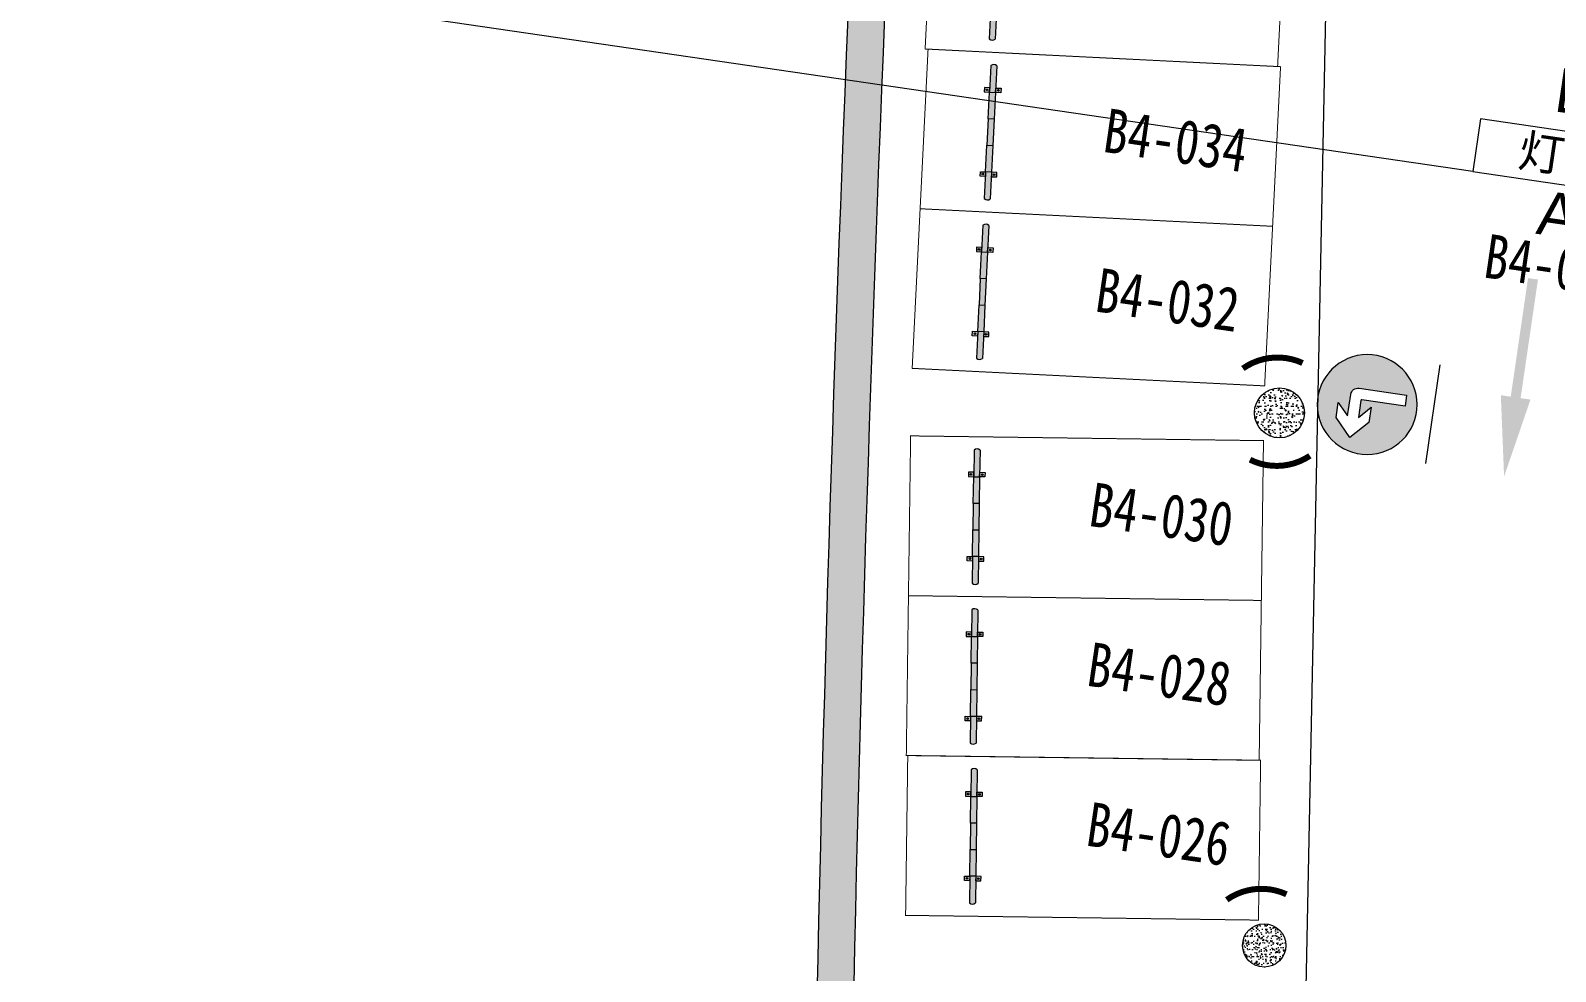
# Model space of a CAD drawing. Header units: inches. Extents: x -414268 to 632271, y -366004 to 318730.
# Drawn here: x -108982 to -86079, y 196803 to 210935 of the extents above; entities that cross this region are included whole.
import ezdxf

# ---------------------------------------------------------------- set-up
doc = ezdxf.new("R2010")
doc.units = ezdxf.units.IN
doc.header["$LTSCALE"] = 1200
doc.header["$MEASUREMENT"] = 0
doc.layers.get('0').update_dxf_attribs({"linetype": 'CONTINUOUS', "lineweight": 0})
for name, color, linetype, lineweight in [('0--PAI--', 7, 'CONTINUOUS', 0), ('0--PAI--BLUE', 5, 'CONTINUOUS', 0), ('0--弧型立面标', 7, 'CONTINUOUS', 0), ('0--挡车架', 7, 'CONTINUOUS', 0), ('0--灯箱编号', 3, 'CONTINUOUS', 0), ('0--直行箭头', 7, 'CONTINUOUS', 0), ('0--路缘线', 1, 'CONTINUOUS', 0), ('0－－车位', 4, 'CONTINUOUS', 0), ('0－－车位号码', 7, 'CONTINUOUS', 0), ('7', 7, 'CONTINUOUS', 0), ('COL-GRID-UG-1_8A_200701112', 7, 'CONTINUOUS', 0), ('COL-GRID-UG-1_8A_200701113', 7, 'CONTINUOUS', 0), ('COLUMN', 7, 'CONTINUOUS', 0), ('HATCH', 7, 'CONTINUOUS', 0), ('PUB_TEXT', 7, 'CONTINUOUS', 0)]:
    doc.layers.add(name, color=color, linetype=linetype, lineweight=lineweight)
doc.styles.add('-宋体', font='', dxfattribs={"width": 0.8})
doc.styles.add('-黑体', font='simhei.ttf', dxfattribs={"width": 0.8})
doc.styles.add('方正大黑', font='', dxfattribs={"width": 0.8})
doc.styles.get('-宋体').set_extended_font_data('SimSun')
doc.styles.get('方正大黑').set_extended_font_data('FZDaHei-B02S')

# ---------------------------------------------------------------- blocks, each defined once
blk = doc.blocks.new('COL-GRID-UG-1.8a 20070111$0$.65')
at = {"layer": 'COL-GRID-UG-1_8A_200701112'}
h = blk.add_hatch(dxfattribs=at)
h.set_pattern_fill('AR-CONC', color=251, scale=0.02000000000000003, angle=-71.45922951694362, style=0)
h.set_pattern_definition([(330.220170166661, (9.780911265253447, -53.02194924296044), (0.01310157522271839, -0.1434027500651823), [0.01500000000000002, -0.1650000000000003]), (275.2201701666611, (9.780911265253447, -53.02194924296044), (0.1431276881705953, 0.05400242977981085), [0.01200000000000002, -0.1320000000000001]), (20.67157016666113, (9.78200306402368, -53.03389947159923), (0.1562291924156083, -0.08940044134511446), [0.01274803800000002, -0.1402284224000002]), (326.4043701666611, (9.820276593525996, -53.01485199490259), (0.005293820626032765, -0.2159351186403456), [0.02250000000000003, -0.2475000000000004]), (16.85577016666115, (9.820717733939517, -53.03284658832125), (0.2249000141792535, -0.1493987403033274), [0.01912205760000002, -0.2103426000000002]), (271.4043701666612, (9.820276593525996, -53.01485199490259), (0.2249001308833271, -0.1493985647275436), [0.01800000000000001, -0.1980000000000001]), (301.2201701666611, (9.813983885486785, -53.03630897105332), (-0.05806413691702267, -0.1317746409733485), [0.01500000000000002, -0.1650000000000003]), (246.2201701666611, (9.813983885486785, -53.03630897105332), (0.1513631941852344, -0.02215809082988847), [0.01200000000000002, -0.1320000000000001]), (351.6715701666611, (9.809145200398241, -53.0472901880612), (0.0932989364987837, -0.1539328032737996), [0.01274803800000002, -0.1402284224000002]), (317.7201701666611, (9.780911265253447, -53.02194924296044), (0.06595388672758523, 0.009419767806314105), [0, -0.1304000000000001, 0, -0.1340000000000001, 0, -0.1325000000000001]), (287.720170166661, (9.780911265253447, -53.02194924296044), (0.08696608138238515, -0.03778290471883278), [0, -0.0764000000000001, 0, -0.1274000000000002, 0, -0.05050000000000007]), (247.7201701666611, (9.772997833668946, -52.97805690193655), (0.01450395159196302, -0.1058708647939462), [0, -0.05000000000000007, 0, -0.1560000000000002, 0, -0.2070000000000003]), (237.7201701666611, (9.769449209640019, -52.95837423780027), (0.04039841199479828, -0.1112342255436634), [0, -0.06500000000000007, 0, -0.1036000000000001, 0, -0.1470000000000002])])
edge = h.paths.add_edge_path()
edge.add_arc((-3.552713678800501e-15, 0), 0.325, 8.320600316395307, 368.3206003163953)
at = {"layer": 'COL-GRID-UG-1_8A_200701113'}
blk.add_circle((-3.552713678800501e-15, 0), 0.325, dxfattribs=at)
blk = doc.blocks.new('A$C6F4820FC')
at = {"layer": '0--挡车架'}
h = blk.add_hatch(color=256, dxfattribs=at)
h.paths.add_polyline_path([(1617.474230922457, 169.3952663332057), (1684.499301437642, 169.3952663332057), (1684.499301437642, 248.7905199443812), (1617.474230922457, 248.7905199443812)])
h.paths.add_polyline_path([(1638.848788944474, 209.0928931387934, -1), (1663.124743415625, 209.0928931387934, -1)], flags=16)
h.paths.add_polyline_path([(1617.474230922457, 1.272001827601343e-05), (1684.499301437642, 1.272001827601343e-05), (1684.499301437642, 79.39526633119387), (1617.474230922457, 79.39526633119384)])
h.paths.add_polyline_path([(1638.848788944473, 39.69763952560606, -1), (1663.124743415624, 39.69763952560606, -1)], flags=16)
h.paths.add_polyline_path([(351.069134268579, 248.7905199443813), (351.0691342685791, 169.3952663332057), (418.0942047837639, 169.3952663332057), (418.0942047837638, 248.7905199443812)])
h.paths.add_polyline_path([(396.7196467617473, 209.0928931387934, 1), (372.4436922905957, 209.0928931387934, 1)], flags=16)
h.paths.add_polyline_path([(418.0942047837639, 79.39526633119387), (351.0691342685791, 79.39526633119387), (351.0691342685791, 1.272001827601343e-05), (418.0942047837639, 1.272001827601343e-05)])
h.paths.add_polyline_path([(372.4436922905957, 39.69763952560606, -1), (396.7196467617473, 39.69763952560606, -1)], flags=16)
h = blk.add_hatch(color=256, dxfattribs=at)
h.paths.add_polyline_path([(2017.784217856827, 79.3952663297232, 0.3952043560108401), (2017.78421785311, 169.3952663332057), (1617.474230922457, 169.3952663332057), (1617.474230922458, 79.39526633119387), (1684.499301437642, 79.39526633119385)])
h.paths.add_polyline_path([(818.9364171714836, 169.3952663332057), (818.9364171714836, 79.39526633119385), (1216.632018534735, 79.39526633119385), (1216.632018534736, 169.3952663332057)])
h.paths.add_polyline_path([(418.094204783764, 79.39526633119385), (418.0942047837638, 169.3952663332057), (351.0691342685791, 169.3952663332057), (17.78421785310638, 169.395266333202, 0.3952043560108128), (17.78421784939219, 79.39526632972411)])
h = blk.add_hatch(color=40, dxfattribs=at)
h.paths.add_polyline_path([(1216.632018534736, 169.3952663332056), (1216.632018534735, 79.39526633119385), (1617.474230922457, 79.39526633119385), (1617.474230922457, 169.3952663332056)])
h.paths.add_polyline_path([(818.9364171714836, 79.39526633119385), (818.9364171714836, 169.3952663332057), (418.0942047837639, 169.3952663332057), (418.0942047837639, 79.39526633119385)])
for p, q in [((17.78421785310638, 169.395266333202), (418.0942047837639, 169.3952663332057)), ((17.78421784939155, 79.39526632972411), (418.0942047837639, 79.39526633119385)), ((818.9364171714838, 169.3952663332057), (1216.632018534736, 169.3952663332057)), ((818.9364171714838, 79.39526633119385), (1216.632018534735, 79.39526633119385)), ((1617.474230922457, 169.3952663332057), (2017.78421785311, 169.3952663332057)), ((1617.474230922457, 79.39526633119385), (2017.784217856827, 79.3952663297232))]:
    blk.add_line(p, q, dxfattribs=at)
for points in [[(418.0942047837639, 169.3952663332057), (351.0691342685791, 169.3952663332057), (351.0691342685791, 248.7905199443812), (418.0942047837639, 248.7905199443812)], [(1617.474230922457, 169.3952663332057), (1684.499301437642, 169.3952663332057), (1684.499301437642, 248.7905199443812), (1617.474230922457, 248.7905199443812)], [(418.0942047837639, 79.39526633119385), (351.0691342685791, 79.39526633119385), (351.0691342685791, 1.272001827601343e-05), (418.0942047837639, 1.272001827601343e-05)], [(1617.474230922457, 79.39526633119385), (1684.499301437642, 79.39526633119385), (1684.499301437642, 1.272001827601343e-05), (1617.474230922457, 1.272001827601343e-05)]]:
    blk.add_lwpolyline(points, close=True, dxfattribs=at)
at = {"layer": '0--挡车架', "color": 0}
for points in [[(818.9364171714838, 169.3952663332057), (818.9364171714838, 79.39526633119385), (418.0942047837639, 79.39526633119385), (418.0942047837639, 169.3952663332057)], [(1617.474230922457, 169.3952663332057), (1617.474230922457, 79.39526633119385), (1216.632018534735, 79.39526633119385), (1216.632018534736, 169.3952663332057)]]:
    blk.add_lwpolyline(points, close=True, dxfattribs=at)
at = {"layer": '0--挡车架'}
for centre in [(384.5816695261715, 209.0928931387934), (384.5816695261715, 39.69763952560606), (1650.986766180049, 209.0928931387934), (1650.986766180049, 39.69763952560606)]:
    blk.add_circle(centre, 12.13797723557582, dxfattribs=at)
for centre, start, end in [((65.82469069586296, 124.3952663294804), 136.8717046789877, 223.1282953162828), ((1969.743745010358, 124.3952663294804), 316.871704683716, 43.12829532101674)]:
    blk.add_arc(centre, 65.82466886578737, start, end, dxfattribs=at)
blk = doc.blocks.new('A$C001A7B1A')
at = {"layer": '0－－车位', "const_width": 15}
blk.add_lwpolyline([(2407.499988817268, 5307.500045389108), (7.499988817267877, 5307.500045389108), (7.499988817267877, 7.500045389109687), (2407.499988817268, 7.500045389109687)], close=True, dxfattribs=at)
at = {"layer": '0--挡车架'}
blk.add_blockref('A$C6F4820FC', (189.7157709641579, 883.1047790596294), dxfattribs=at)
blk = doc.blocks.new('A$C7C86658F')
at = {"lineweight": 0, "ltscale": 5}
blk.add_lwpolyline([(-6107.229106128681, 112213.2378042227), (-3107.229106128798, 112213.2378042257), (-3107.229106129613, 113013.2378042257), (-6107.229106129613, 113013.2378042227)], close=True, dxfattribs=at)
at = {"layer": 'PUB_TEXT', "style": '-宋体'}
blk.add_text('灯 箱', height=500, dxfattribs=at).set_placement((-5467.208946702653, 112391.5051336742))
blk = doc.blocks.new('A$C05C00BD5')
blk.add_blockref('A$C7C86658F', (15917.71773816738, -1755.687899066339))
at = {"color": 1, "style": '方正大黑'}
for s, p in [('B', (10869.16250029986, 111530.6753273577)), ('A', (10869.16250029975, 109671.1952866547))]:
    blk.add_text(s, height=661.5104015238736, dxfattribs=at).set_placement(p)
blk = doc.blocks.new('A$C50091FAB')
at = {"layer": '0--PAI--BLUE'}
h = blk.add_hatch(color=256, dxfattribs=at)
edge = h.paths.add_edge_path()
edge.add_arc((299.9999944004085, 400.0000107713568), 300, 0, 360)
edge = h.paths.add_edge_path(flags=16)
edge.add_line((312.3871690364904, 573.9583468705459), (384.2358726081438, 506.9583468705459))
edge.add_line((384.2358726081438, 506.9583468705423), (253.9024450060242, 506.9583468705423))
edge.add_arc((253.9024450060242, 462.9583468705459), 44, 90, 180)
edge.add_line((209.9024450060242, 462.9583468705459), (209.9024450060242, 173.9583468705459))
edge.add_line((209.9024450060242, 173.9583468705459), (275.9024450060242, 173.9583468705459))
edge.add_line((275.9024450060242, 173.9583468705459), (275.9024450060242, 435.9583468705459))
edge.add_arc((280.9024450060242, 435.9583468705459), 5, 90, 180, ccw=False)
edge.add_line((280.9024450060242, 440.9583468705459), (384.2358726081438, 440.9583468705459))
edge.add_line((384.2358726081438, 440.9583468705459), (312.3871690364904, 373.9583468705459))
edge.add_line((312.3871690364904, 373.9583468705459), (404.3871690364904, 373.9583468705459))
edge.add_line((404.3871690364904, 373.9583468705459), (511.6240400389579, 473.9583468705459))
edge.add_line((511.6240400389652, 473.9583468705459), (404.3871690364977, 573.9583468705459))
edge.add_line((404.3871690364904, 573.9583468705459), (312.3871690364904, 573.9583468705459))
at = {"layer": '0--PAI--'}
blk.add_lwpolyline([(312.3871690364904, 573.9583468705459), (384.2358726081438, 506.9583468705423), (253.9024450060242, 506.9583468705459, 0.414213562373095), (209.9024450060242, 462.9583468705459), (209.9024450060242, 173.9583468705459), (275.9024450060242, 173.9583468705459), (275.9024450060242, 435.9583468705459, -0.414213562373095), (280.9024450060242, 440.9583468705459), (384.2358726081438, 440.9583468705459), (312.3871690364904, 373.9583468705459), (404.3871690364904, 373.9583468705459), (511.6240400389652, 473.9583468705459), (404.3871690364904, 573.9583468705459)], format="xyb", close=True, dxfattribs=at)
blk.add_circle((299.9999944004085, 400.0000107713568), 300, dxfattribs=at)
at = {"layer": '7'}
blk.add_line((599.9999944004085, 1.07713567558676e-05), (-5.599591531790793e-06, 1.07713567558676e-05), dxfattribs=at)

msp = doc.modelspace()

# ---------------------------------------------------------------- hatches: boundary and pattern name
at = {"layer": '0--直行箭头'}
msp.add_hatch(color=256, dxfattribs=at).paths.add_polyline_path([(-86851.18284576142, 204237.2125998608), (-86454.89687273803, 205392.0209941778), (-86603.317946158, 205413.7277895395), (-86342.83640181774, 207194.7806705787), (-86491.25747523771, 207216.4874659404), (-86751.73901957794, 205435.4345849011), (-86900.1600929978, 205457.1413802628)])
at = {"layer": 'HATCH'}
h = msp.add_hatch(color=256, dxfattribs=at)
edge = h.paths.add_edge_path(flags=16)
edge.add_line((-8005.561612977181, 137176.8743137263), (-2062.704080383094, 212188.7801124774))
edge.add_line((-2062.704080383119, 212188.7801124774), (-76922.2351230233, 223137.0959036999))
edge.add_arc((-79587.48095202557, 308243.5452050564), 85148.17231164375, 259.2439693487572, 271.7937235826804, ccw=False)
edge.add_arc((658825.3254187142, 179836.8492876797), 755630.3176841248, 176.604495355924, 182.0416388163999)
edge.add_arc((-86881.3173313764, 153253.5940774949), 9450.00000000015, 182.0416388163981, 261.6795084692151)
edge.add_line((-88248.82768562136, 143903.0638555751), (-13337.90186230333, 132947.3785331208))
edge.add_line((-13337.90186230332, 132947.3785331208), (-8005.561612977233, 137176.8743137263))
edge = h.paths.add_edge_path()
edge.add_line((-7476.189277823316, 136894.7549701645), (-1473.767031180812, 212658.4981963863))
edge.add_line((-1473.767031180731, 212658.4981963863), (-76890.88156969633, 223688.3613885583))
edge.add_arc((-79587.48095202583, 308243.5452050568), 84598.17231164414, 258.8202296067449, 271.82663448943765, ccw=False)
edge.add_arc((658825.3254187121, 179836.8492876793), 756180.3176841227, 176.5569181422629, 182.0416388163999)
edge.add_arc((-86881.31733137649, 153253.5940774948), 10000.00000000001, 182.0416388163991, 261.6795084692161)
edge.add_line((-88328.41823533925, 143358.8531019184), (-13182.32300308514, 132368.7743713803))
edge.add_line((-13182.32300308516, 132368.7743713803), (-7476.18927782329, 136894.7549701645))

# ---------------------------------------------------------------- linework, layer by layer
at = {"color": 6}
msp.add_lwpolyline([(-87320.69496059089, 208816.3247394067), (-127045.6581624215, 214626.1577173222)], dxfattribs=at)
at = {"layer": '0--弧型立面标', "const_width": 89.99999999999999}
for points in [[(-89878.0662036606, 205941.531166833, 0.2679491924311205), (-90774.28272631284, 205859.0936479156, 0.2679491924311205)], [(-89768.62792457856, 204547.2754149955, -0.2679491924311205), (-90666.73099645448, 204488.8727413661, -0.2679491924311205)], [(-90120.05140737793, 197962.271081447, 0.2679491924311205), (-91016.26793003012, 197879.8335625296, 0.2679491924311205)]]:
    msp.add_lwpolyline(points, format="xyb", dxfattribs=at)
at = {"layer": '0--路缘线'}
msp.add_line((-89525.9645409626, 211486.0361724478), (-90142.13930899705, 181146.6688989461), dxfattribs=at)
at = {"layer": 'COLUMN'}
for points in [[(-7476.189277823316, 136894.7549701645), (-1473.767031180731, 212658.4981963863), (-76890.88156969642, 223688.3613885583, -0.0568121518568378), (-95990.05054778865, 225250.7354615206, 0.02393617834455015), (-96874.9693358209, 152897.3362859106, 0.3621818479760388), (-88328.41823533925, 143358.8531019184), (-13182.32300308516, 132368.7743713803)], [(-8005.561612977181, 137176.8743137263), (-2062.704080383119, 212188.7801124774), (-76922.23512302333, 223137.0959036999, -0.05481343004673072), (-95478.46658555168, 224591.3615897529, 0.02372846567739671), (-96325.31847557653, 152916.930464448, 0.3621818479760384), (-88248.82768562136, 143903.0638555751), (-13337.90186230332, 132947.3785331208)]]:
    msp.add_lwpolyline(points, format="xyb", close=True, dxfattribs=at)

# ---------------------------------------------------------------- block references
for name, p, rotation in [('A$C001A7B1A', (-95434.064325154, 213062.382412577), 267.1490599550675), ('A$C001A7B1A', (-95509.20798070278, 210663.2611757395), 267.1490599550675), ('A$C05C00BD5', (-113012.4461964125, 100941.1657050575), 351.6793996836047), ('A$C001A7B1A', (-95628.57860583527, 208266.2316277626), 267.1490599550675), ('A$C001A7B1A', (-95771.67020756623, 204854.5408072372), 269.2256802555977), ('A$C001A7B1A', (-95804.10384985004, 202454.7599716468), 269.2256802555977), ('A$C001A7B1A', (-95814.72118493647, 200053.4918023388), 269.2256802555977)]:
    msp.add_blockref(name, p, dxfattribs=dict(rotation=rotation))
at = {"layer": '7', "xscale": -2.499999999999108, "yscale": 2.5, "zscale": 2.5, "rotation": 81.67939968399888}
msp.add_blockref('A$C50091FAB', (-87808.93784939832, 205914.3317288954), dxfattribs=at)
at = {"layer": 'COL-GRID-UG-1_8A_200701112', "rotation": 351.6793996836047}
for p, xscale, yscale, zscale in [((-90225.99717545725, 205191.5868240863), 1153.846153846211, 1153.846153846149, 1153.846153846154), ((-90453.95957021404, 197194.835412008), 999.999999999988, 1000.000000000002, 1000)]:
    msp.add_blockref('COL-GRID-UG-1.8a 20070111$0$.65', p, dxfattribs=dict(at, xscale=xscale, yscale=yscale, zscale=zscale))

# ---------------------------------------------------------------- texts
at = {"layer": '0--灯箱编号', "color": 3, "style": '-黑体', "width": 0.8}
msp.add_text('B4-001', height=660, rotation=351.67939968401, dxfattribs=at).set_placement((-87181.26800774204, 207230.1340960433))
at = {"layer": '0－－车位号码', "style": '-黑体', "width": 0.8}
for s, p in [('B4-034', (-92897.30478907129, 209116.465350609)), ('B4-032', (-93016.67541420378, 206719.4358026322)), ('B4-030', (-93109.94248891942, 203498.6182572015)), ('B4-028', (-93142.3761312032, 201098.837421611)), ('B4-026', (-93152.99346628966, 198697.569252303))]:
    msp.add_text(s, height=660, rotation=351.67939968401, dxfattribs=at).set_placement(p)

doc.saveas('drawing.dxf')
